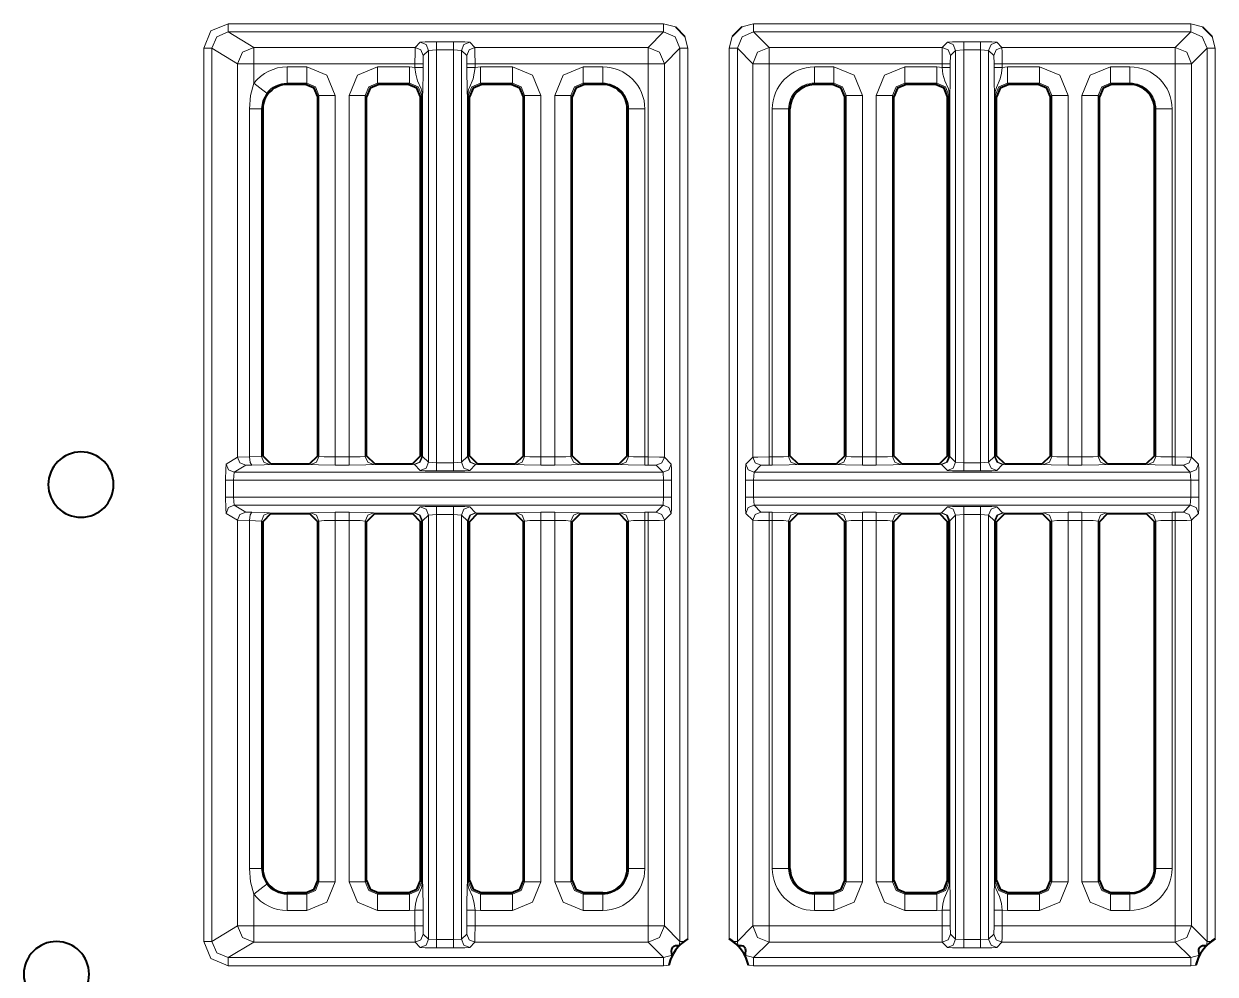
# Model space of a CAD drawing. Header units: millimetres. Extents: x 0 to 2941, y -405 to 1422.
# Drawn here: x 836.1 to 909.1, y 348.2 to 406.4 of the extents above; entities that cross this region are included whole.
import ezdxf

# ---------------------------------------------------------------- set-up
doc = ezdxf.new("R2010")
doc.units = ezdxf.units.MM
doc.layers.add('FINE', color=9, linetype='Continuous')
doc.layers.add('OUTLINE', color=7, linetype='Continuous')

msp = doc.modelspace()

# ---------------------------------------------------------------- linework, layer by layer
at = {"layer": 'FINE', "lineweight": 9}
for p, q in [((848.589, 406.427), (875.254, 406.427)), ((874.31, 404.984), (875.254, 405.928)), ((875.254, 406.427), (875.981, 406.239)), ((880.052, 406.239), (880.779, 406.427)), ((906.61, 404.984), (907.554, 405.928)), ((860.041, 404.984), (860.356, 405.299)), ((861.356, 405.324), (862.382, 405.324)), ((863.381, 405.299), (863.697, 404.984)), ((876.566, 405.655), (876.753, 404.928)), ((879.28, 404.928), (879.468, 405.655)), ((892.336, 404.984), (892.651, 405.299)), ((893.651, 405.324), (894.677, 405.324)), ((908.865, 405.655), (909.053, 404.928)), ((847.089, 350.202), (847.089, 404.929)), ((847.589, 404.929), (847.589, 350.202)), ((849.163, 403.984), (847.589, 404.929)), ((850.163, 404.984), (860.041, 404.984)), ((860.541, 404.484), (860.528, 403.984)), ((861.356, 404.825), (860.856, 404.799)), ((861.356, 404.825), (861.356, 379.532)), ((862.382, 404.825), (861.356, 404.825)), ((862.382, 379.532), (862.382, 404.825)), ((862.882, 404.799), (862.382, 404.825)), ((862.882, 404.799), (862.882, 379.558)), ((863.197, 404.484), (862.882, 404.799)), ((863.21, 403.984), (863.197, 404.484)), ((863.697, 404.984), (874.31, 404.984)), ((876.254, 404.928), (875.31, 403.984)), ((876.254, 350.203), (876.254, 404.928)), ((876.753, 404.928), (876.753, 350.348)), ((879.28, 350.348), (879.28, 404.928)), ((880.723, 403.984), (879.779, 404.928)), ((881.723, 404.984), (892.336, 404.984)), ((892.836, 404.484), (892.823, 403.984)), ((893.651, 404.825), (893.151, 404.799)), ((893.651, 404.825), (893.651, 379.532)), ((894.677, 404.825), (893.651, 404.825)), ((894.677, 379.532), (894.677, 404.825)), ((895.176, 404.799), (894.677, 404.825)), ((895.176, 404.799), (895.176, 379.558)), ((895.492, 404.484), (895.176, 404.799)), ((895.504, 403.984), (895.492, 404.484)), ((909.053, 404.928), (909.053, 350.348)), ((850.163, 403.984), (850.163, 402.786)), ((860.028, 403.984), (850.163, 403.984)), ((852.204, 403.788), (853.401, 403.788)), ((857.736, 403.788), (859.701, 403.788)), ((859.701, 403.788), (860.028, 403.758)), ((860.028, 403.758), (860.028, 403.984)), ((860.528, 403.984), (860.528, 403.758)), ((863.21, 403.758), (863.21, 403.984)), ((863.709, 403.758), (864.036, 403.788)), ((864.036, 403.788), (866.001, 403.788)), ((870.336, 403.788), (871.535, 403.788)), ((874.31, 379.886), (874.31, 403.984)), ((875.31, 403.984), (875.31, 379.873)), ((880.723, 379.873), (880.723, 403.984)), ((892.323, 403.984), (881.723, 403.984)), ((884.499, 403.788), (885.696, 403.788)), ((890.031, 403.788), (891.996, 403.788)), ((891.996, 403.788), (892.323, 403.758)), ((892.323, 403.758), (892.323, 403.984)), ((892.823, 403.984), (892.823, 403.758)), ((895.504, 403.758), (895.504, 403.984)), ((896.004, 403.984), (896.004, 403.758)), ((906.61, 403.984), (896.004, 403.984)), ((896.004, 403.758), (896.331, 403.788)), ((896.331, 403.788), (898.296, 403.788)), ((902.631, 403.788), (903.835, 403.788)), ((853.401, 402.79), (852.204, 402.79)), ((852.204, 402.79), (852.204, 402.708)), ((853.32, 402.708), (853.401, 402.79)), ((859.701, 402.79), (857.736, 402.79)), ((857.736, 402.79), (857.818, 402.708)), ((859.62, 402.708), (859.701, 402.79)), ((864.036, 402.79), (864.118, 402.708)), ((871.535, 402.79), (870.336, 402.79)), ((870.336, 402.79), (870.418, 402.708)), ((871.535, 402.708), (871.535, 402.79)), ((890.031, 402.79), (890.113, 402.708)), ((891.996, 402.79), (890.031, 402.79)), ((891.915, 402.708), (891.996, 402.79)), ((903.835, 402.79), (902.631, 402.79)), ((902.631, 402.79), (902.712, 402.708)), ((903.835, 402.708), (903.835, 402.79)), ((855.149, 402.041), (855.149, 379.886)), ((855.989, 379.886), (855.989, 402.041)), ((860.482, 379.915), (860.482, 402.041)), ((863.239, 379.915), (863.239, 402.041)), ((863.255, 402.041), (863.255, 379.915)), ((863.369, 401.959), (863.287, 402.041)), ((867.749, 402.041), (867.749, 379.886)), ((868.589, 379.886), (868.589, 402.041)), ((869.669, 401.959), (869.588, 402.041)), ((886.445, 402.041), (886.364, 401.959)), ((886.445, 379.923), (886.445, 402.041)), ((887.444, 402.041), (887.444, 379.886)), ((888.284, 379.886), (888.284, 402.041)), ((889.364, 401.959), (889.282, 402.041)), ((889.282, 402.041), (889.282, 379.923)), ((892.745, 402.041), (892.664, 401.959)), ((892.745, 379.923), (892.745, 402.041)), ((892.777, 379.915), (892.777, 402.041)), ((892.794, 402.041), (892.794, 379.915)), ((895.55, 402.041), (895.55, 379.915)), ((895.582, 402.041), (895.582, 379.923)), ((895.664, 401.959), (895.582, 402.041)), ((899.045, 402.041), (898.964, 401.959)), ((899.045, 379.923), (899.045, 402.041)), ((900.043, 402.041), (900.043, 379.886)), ((900.884, 379.886), (900.884, 402.041)), ((901.882, 402.041), (901.882, 379.923)), ((901.964, 401.959), (901.882, 402.041)), ((849.891, 379.885), (849.891, 401.208)), ((850.704, 401.208), (850.619, 401.208)), ((881.919, 379.886), (881.919, 401.208)), ((882.917, 401.208), (882.917, 379.923)), ((882.999, 401.208), (882.917, 401.208)), ((905.416, 401.208), (905.335, 401.208)), ((905.416, 379.923), (905.416, 401.208)), ((849.163, 379.873), (849.891, 379.885)), ((849.891, 379.885), (850.619, 379.921)), ((855.149, 379.886), (855.989, 379.886)), ((856.987, 379.923), (857.069, 379.964)), ((860.45, 379.923), (860.482, 379.915)), ((860.856, 379.558), (861.356, 379.532)), ((861.356, 379.532), (862.382, 379.532)), ((862.382, 379.532), (862.882, 379.558)), ((862.882, 379.558), (863.239, 379.915)), ((863.255, 379.915), (863.287, 379.923)), ((867.749, 379.886), (868.589, 379.886)), ((875.31, 379.873), (875.73, 379.453)), ((880.303, 379.453), (880.723, 379.873)), ((882.917, 379.923), (882.999, 379.964)), ((886.364, 379.964), (886.445, 379.923)), ((887.444, 379.886), (888.284, 379.886)), ((889.282, 379.923), (889.364, 379.964)), ((892.664, 379.964), (892.745, 379.923)), ((892.745, 379.923), (892.777, 379.915)), ((893.151, 379.558), (893.651, 379.532)), ((893.651, 379.532), (894.677, 379.532)), ((894.677, 379.532), (895.176, 379.558)), ((895.55, 379.915), (895.582, 379.923)), ((895.582, 379.923), (895.664, 379.964)), ((898.964, 379.964), (899.045, 379.923)), ((900.043, 379.886), (900.884, 379.886)), ((901.882, 379.923), (901.964, 379.964)), ((905.335, 379.964), (905.416, 379.923)), ((907.61, 379.873), (908.03, 379.453)), ((848.962, 378.953), (848.92, 378.453)), ((850.027, 379.385), (849.663, 379.374)), ((851.204, 379.464), (851.118, 379.421)), ((853.651, 379.423), (853.569, 379.464)), ((855.989, 379.386), (855.149, 379.386)), ((857.569, 379.464), (857.487, 379.423)), ((859.951, 379.423), (859.869, 379.464)), ((859.999, 379.415), (859.951, 379.423)), ((860.356, 379.058), (859.999, 379.415)), ((862.382, 379.033), (861.356, 379.033)), ((863.739, 379.415), (863.381, 379.058)), ((863.787, 379.423), (863.739, 379.415)), ((863.869, 379.464), (863.787, 379.423)), ((866.251, 379.423), (866.169, 379.464)), ((868.589, 379.386), (867.749, 379.386)), ((870.169, 379.464), (870.087, 379.423)), ((872.617, 379.423), (872.535, 379.464)), ((874.31, 379.386), (874.115, 379.386)), ((874.81, 379.373), (874.31, 379.386)), ((875.23, 378.953), (874.81, 379.373)), ((875.255, 378.453), (875.23, 378.953)), ((880.803, 378.953), (880.778, 378.453)), ((881.723, 379.386), (881.223, 379.373)), ((881.919, 379.386), (881.723, 379.386)), ((883.498, 379.464), (883.416, 379.423)), ((885.946, 379.423), (885.864, 379.464)), ((888.284, 379.386), (887.444, 379.386)), ((889.864, 379.464), (889.781, 379.423)), ((892.246, 379.423), (892.164, 379.464)), ((892.294, 379.415), (892.246, 379.423)), ((892.651, 379.058), (892.294, 379.415)), ((894.677, 379.033), (893.651, 379.033)), ((896.033, 379.415), (895.676, 379.058)), ((896.082, 379.423), (896.033, 379.415)), ((896.164, 379.464), (896.082, 379.423)), ((898.546, 379.423), (898.463, 379.464)), ((900.884, 379.386), (900.043, 379.386)), ((902.464, 379.464), (902.381, 379.423)), ((904.917, 379.423), (904.835, 379.464)), ((906.61, 379.386), (906.415, 379.386)), ((907.11, 379.373), (906.61, 379.386)), ((907.53, 378.953), (907.11, 379.373)), ((907.556, 378.453), (907.53, 378.953)), ((848.42, 377.427), (848.42, 378.453)), ((875.255, 378.453), (848.92, 378.453)), ((848.92, 378.453), (848.92, 377.427)), ((875.255, 377.427), (875.255, 378.453)), ((875.755, 378.453), (875.755, 377.427)), ((880.278, 377.427), (880.278, 378.453)), ((907.556, 377.427), (907.556, 378.453)), ((908.055, 378.453), (908.055, 377.427)), ((848.92, 377.427), (875.255, 377.427)), ((848.92, 377.427), (848.962, 376.928)), ((875.23, 376.928), (875.255, 377.427)), ((880.778, 377.427), (907.556, 377.427)), ((880.778, 377.427), (880.803, 376.928)), ((907.53, 376.928), (907.556, 377.427)), ((848.962, 376.928), (849.663, 376.507)), ((875.23, 376.928), (848.962, 376.928)), ((859.999, 376.466), (860.356, 376.823)), ((861.356, 376.848), (862.382, 376.848)), ((863.381, 376.823), (863.739, 376.466)), ((874.81, 376.508), (875.23, 376.928)), ((895.676, 376.823), (896.033, 376.466)), ((849.163, 376.008), (848.463, 376.428)), ((849.891, 375.996), (849.163, 376.008)), ((849.163, 351.147), (849.163, 376.008)), ((849.663, 376.507), (850.027, 376.495)), ((850.619, 375.96), (849.891, 375.996)), ((849.891, 354.672), (849.891, 375.996)), ((850.704, 375.917), (850.619, 375.96)), ((850.619, 375.96), (850.619, 354.672)), ((851.118, 376.46), (851.204, 376.417)), ((853.569, 376.417), (853.651, 376.458)), ((854.15, 375.958), (854.069, 375.917)), ((854.15, 353.84), (854.15, 375.958)), ((855.989, 353.84), (855.989, 375.995)), ((856.987, 375.958), (856.987, 353.84)), ((857.069, 375.917), (856.987, 375.958)), ((857.487, 376.458), (857.569, 376.417)), ((859.869, 376.417), (859.951, 376.458)), ((859.951, 376.458), (859.999, 376.466)), ((860.45, 375.958), (860.369, 375.917)), ((860.482, 375.966), (860.45, 375.958)), ((860.45, 353.84), (860.45, 375.958)), ((860.482, 353.84), (860.482, 375.966)), ((860.856, 376.323), (860.499, 375.966)), ((860.499, 375.966), (860.499, 353.84)), ((861.356, 376.349), (860.856, 376.323)), ((860.856, 350.331), (860.856, 376.323)), ((861.356, 376.349), (861.356, 350.306)), ((862.382, 350.306), (862.382, 376.349)), ((862.882, 376.323), (862.882, 350.331)), ((863.239, 375.966), (862.882, 376.323)), ((863.239, 353.84), (863.239, 375.966)), ((863.255, 375.966), (863.255, 353.84)), ((863.287, 375.958), (863.255, 375.966)), ((863.369, 375.917), (863.287, 375.958)), ((863.287, 375.958), (863.287, 353.84)), ((863.739, 376.466), (863.787, 376.458)), ((863.787, 376.458), (863.869, 376.417)), ((866.169, 376.417), (866.251, 376.458)), ((868.589, 353.84), (868.589, 375.995)), ((870.087, 376.458), (870.169, 376.417)), ((874.115, 376.495), (874.31, 376.495)), ((874.31, 376.495), (874.81, 376.508)), ((875.73, 376.428), (875.31, 376.008)), ((875.31, 376.008), (875.31, 351.147)), ((880.723, 376.008), (880.303, 376.428)), ((880.723, 351.147), (880.723, 376.008)), ((881.223, 376.508), (881.723, 376.495)), ((881.723, 376.495), (881.919, 376.495)), ((881.723, 375.995), (881.723, 351.147)), ((882.917, 375.958), (882.917, 354.672)), ((882.999, 375.917), (882.917, 375.958)), ((883.416, 376.458), (883.498, 376.417)), ((885.864, 376.417), (885.946, 376.458)), ((886.445, 375.958), (886.364, 375.917)), ((886.445, 353.84), (886.445, 375.958)), ((887.444, 376.495), (888.284, 376.495)), ((887.444, 375.995), (887.444, 353.84)), ((888.284, 375.995), (887.444, 375.995)), ((888.284, 353.84), (888.284, 375.995)), ((889.364, 375.917), (889.282, 375.958)), ((889.282, 375.958), (889.282, 353.84)), ((889.781, 376.458), (889.864, 376.417)), ((892.164, 376.417), (892.246, 376.458)), ((892.246, 376.458), (892.294, 376.466)), ((892.777, 375.966), (892.745, 375.958)), ((892.777, 353.84), (892.777, 375.966)), ((893.151, 376.323), (892.794, 375.966)), ((892.794, 375.966), (892.794, 353.84)), ((893.651, 376.349), (893.151, 376.323)), ((893.151, 350.331), (893.151, 376.323)), ((893.651, 376.349), (893.651, 350.306)), ((895.176, 376.323), (894.677, 376.349)), ((895.533, 375.966), (895.176, 376.323)), ((895.176, 376.323), (895.176, 350.331)), ((895.533, 353.84), (895.533, 375.966)), ((895.55, 375.966), (895.55, 353.84)), ((895.582, 375.958), (895.55, 375.966)), ((895.664, 375.917), (895.582, 375.958)), ((895.582, 375.958), (895.582, 353.84)), ((896.033, 376.466), (896.082, 376.458)), ((896.082, 376.458), (896.164, 376.417)), ((898.463, 376.417), (898.546, 376.458)), ((899.045, 375.958), (898.964, 375.917)), ((899.045, 353.84), (899.045, 375.958)), ((900.043, 376.495), (900.884, 376.495)), ((900.043, 375.995), (900.043, 353.84)), ((900.884, 375.995), (900.043, 375.995)), ((900.884, 353.84), (900.884, 375.995)), ((901.882, 375.958), (901.882, 353.84)), ((901.964, 375.917), (901.882, 375.958)), ((902.381, 376.458), (902.464, 376.417)), ((904.835, 376.417), (904.917, 376.458)), ((905.416, 375.958), (905.335, 375.917)), ((905.416, 354.672), (905.416, 375.958)), ((906.415, 376.495), (906.61, 376.495)), ((906.61, 376.495), (907.11, 376.508)), ((908.03, 376.428), (907.61, 376.008)), ((850.619, 354.672), (850.704, 354.672)), ((873.035, 354.672), (873.116, 354.672)), ((882.917, 354.672), (882.999, 354.672)), ((905.335, 354.672), (905.416, 354.672)), ((854.069, 353.921), (854.15, 353.84)), ((856.987, 353.84), (857.069, 353.921)), ((860.369, 353.921), (860.45, 353.84)), ((863.287, 353.84), (863.369, 353.921)), ((866.669, 353.921), (866.75, 353.84)), ((869.588, 353.84), (869.669, 353.921)), ((886.364, 353.921), (886.445, 353.84)), ((889.282, 353.84), (889.364, 353.921)), ((892.664, 353.921), (892.745, 353.84)), ((895.582, 353.84), (895.664, 353.921)), ((898.964, 353.921), (899.045, 353.84)), ((901.882, 353.84), (901.964, 353.921)), ((850.163, 353.095), (850.163, 351.147)), ((852.204, 353.172), (852.204, 353.091)), ((852.204, 353.091), (853.401, 353.091)), ((853.401, 353.091), (853.32, 353.172)), ((857.818, 353.172), (857.736, 353.091)), ((857.736, 353.091), (859.701, 353.091)), ((859.701, 353.091), (859.62, 353.172)), ((866.001, 353.091), (865.92, 353.172)), ((871.535, 353.091), (871.535, 353.172)), ((891.996, 353.091), (891.915, 353.172)), ((896.412, 353.172), (896.331, 353.091)), ((902.712, 353.172), (902.631, 353.091)), ((902.631, 353.091), (903.835, 353.091)), ((903.835, 353.091), (903.835, 353.172)), ((853.401, 352.092), (852.204, 352.092)), ((859.701, 352.092), (857.736, 352.092)), ((860.028, 352.123), (859.701, 352.092)), ((860.028, 351.147), (860.028, 352.123)), ((860.528, 352.123), (860.528, 351.147)), ((863.21, 351.147), (863.21, 352.123)), ((863.709, 352.123), (863.709, 351.147)), ((864.036, 352.092), (863.709, 352.123)), ((871.535, 352.092), (870.336, 352.092)), ((885.696, 352.092), (884.499, 352.092)), ((892.823, 352.123), (892.823, 351.147)), ((895.504, 351.147), (895.504, 352.123)), ((896.331, 352.092), (896.004, 352.123)), ((898.296, 352.092), (896.331, 352.092)), ((903.835, 352.092), (902.631, 352.092)), ((847.589, 350.202), (849.163, 351.147)), ((850.163, 351.147), (860.028, 351.147)), ((860.528, 351.147), (860.541, 350.647)), ((863.197, 350.647), (863.21, 351.147)), ((863.709, 351.147), (874.31, 351.147)), ((875.31, 351.147), (876.254, 350.203)), ((881.723, 351.147), (892.323, 351.147)), ((892.823, 351.147), (892.836, 350.647)), ((895.492, 350.647), (895.504, 351.147)), ((860.541, 350.647), (860.856, 350.331)), ((862.882, 350.331), (863.197, 350.647)), ((892.836, 350.647), (893.151, 350.331)), ((895.176, 350.331), (895.492, 350.647)), ((850.163, 350.147), (848.589, 349.203)), ((860.041, 350.147), (850.163, 350.147)), ((860.356, 349.832), (860.041, 350.147)), ((860.856, 350.331), (861.356, 350.306)), ((862.382, 349.806), (861.356, 349.806)), ((874.31, 350.147), (863.697, 350.147)), ((875.254, 349.203), (874.31, 350.147)), ((876.221, 349.948), (876.254, 350.203)), ((879.779, 350.203), (879.813, 349.948)), ((892.336, 350.147), (881.723, 350.147)), ((892.651, 349.832), (892.336, 350.147)), ((893.151, 350.331), (893.651, 350.306)), ((894.677, 349.806), (893.651, 349.806)), ((908.521, 349.948), (908.554, 350.203)), ((848.589, 349.203), (875.254, 349.203)), ((875.254, 349.203), (875.793, 349.361)), ((880.24, 349.361), (880.779, 349.203)), ((907.554, 349.203), (908.093, 349.361)), ((875.254, 348.703), (848.589, 348.703)), ((875.577, 348.739), (875.254, 348.703)), ((907.877, 348.739), (907.554, 348.703))]:
    msp.add_line(p, q, dxfattribs=at)
for points in [[(847.089, 404.929), (847.529, 405.988), (848.589, 406.427)], [(848.589, 405.928), (847.882, 405.635), (847.589, 404.929)], [(848.589, 405.928), (848.589, 406.078), (848.589, 406.427)], [(875.254, 405.928), (848.589, 405.928), (850.163, 404.984)], [(875.254, 405.928), (875.254, 406.078), (875.254, 406.427)], [(876.254, 404.928), (875.961, 405.635), (875.254, 405.928)], [(880.779, 405.928), (880.072, 405.635), (879.779, 404.928)], [(880.779, 405.928), (880.779, 406.078), (880.779, 406.427)], [(880.779, 406.427), (907.554, 406.427), (908.281, 406.239)], [(907.554, 405.928), (880.779, 405.928), (881.723, 404.984)], [(907.554, 405.928), (907.554, 406.078), (907.554, 406.427)], [(908.554, 404.928), (908.261, 405.635), (907.554, 405.928)], [(860.356, 405.299), (860.658, 405.317), (861.356, 405.324)], [(860.356, 405.299), (860.71, 405.152), (860.856, 404.799)], [(861.356, 405.324), (861.356, 405.173), (861.356, 404.825)], [(862.382, 405.324), (862.382, 405.173), (862.382, 404.825)], [(862.382, 405.324), (863.08, 405.317), (863.381, 405.299)], [(863.381, 405.299), (863.028, 405.152), (862.882, 404.799)], [(892.651, 405.299), (892.953, 405.317), (893.651, 405.324)], [(892.651, 405.299), (893.004, 405.152), (893.151, 404.799)], [(893.651, 405.324), (893.651, 405.173), (893.651, 404.825)], [(894.677, 405.324), (894.677, 405.173), (894.677, 404.825)], [(894.677, 405.324), (895.374, 405.317), (895.676, 405.299)], [(895.676, 405.299), (895.323, 405.152), (895.176, 404.799)], [(895.676, 405.299), (895.991, 404.984), (906.61, 404.984)], [(847.589, 404.929), (847.435, 404.929), (847.089, 404.929)], [(849.163, 403.984), (849.457, 404.691), (850.163, 404.984)], [(850.163, 403.984), (850.163, 404.682), (850.163, 404.984)], [(860.028, 403.984), (860.032, 404.682), (860.041, 404.984)], [(860.041, 404.984), (860.394, 404.837), (860.541, 404.484)], [(860.856, 379.558), (860.856, 404.799), (860.541, 404.484)], [(863.697, 404.984), (863.343, 404.837), (863.197, 404.484)], [(863.697, 404.984), (863.706, 404.682), (863.709, 403.984)], [(874.31, 403.984), (874.31, 404.682), (874.31, 404.984)], [(874.31, 404.984), (875.017, 404.691), (875.31, 403.984)], [(876.753, 404.928), (876.404, 404.928), (876.254, 404.928)], [(879.779, 404.928), (879.629, 404.928), (879.28, 404.928)], [(879.779, 404.928), (879.779, 350.203), (880.723, 351.147)], [(880.723, 403.984), (881.016, 404.691), (881.723, 404.984)], [(881.723, 403.984), (881.723, 404.682), (881.723, 404.984)], [(892.323, 403.984), (892.327, 404.682), (892.336, 404.984)], [(892.336, 404.984), (892.689, 404.837), (892.836, 404.484)], [(892.794, 379.915), (893.151, 379.558), (893.151, 404.799), (892.836, 404.484)], [(895.991, 404.984), (895.638, 404.837), (895.492, 404.484)], [(895.991, 404.984), (896, 404.682), (896.004, 403.984)], [(907.61, 403.984), (907.308, 403.984), (906.61, 403.984), (906.61, 404.682), (906.61, 404.984)], [(906.61, 404.984), (907.317, 404.691), (907.61, 403.984)], [(907.61, 376.008), (907.61, 351.147), (908.554, 350.203), (908.554, 404.928), (907.61, 403.984), (907.61, 379.873)], [(909.053, 404.928), (908.705, 404.928), (908.554, 404.928)], [(848.463, 379.453), (849.163, 379.873), (849.163, 403.984)], [(850.163, 403.984), (849.471, 403.984), (849.163, 403.984)], [(852.204, 403.788), (852.204, 403.1), (852.204, 402.79)], [(853.401, 403.788), (853.401, 403.1), (853.401, 402.79)], [(853.401, 403.788), (854.637, 403.277), (855.149, 402.041)], [(855.989, 402.041), (856.5, 403.277), (857.736, 403.788)], [(857.736, 403.788), (857.736, 403.1), (857.736, 402.79)], [(859.701, 403.788), (859.701, 403.1), (859.701, 402.79)], [(860.028, 403.984), (860.377, 403.984), (860.528, 403.984)], [(860.028, 403.758), (860.377, 403.758), (860.528, 403.758)], [(860.482, 402.041), (860.48, 402.111), (860.471, 402.198), (860.411, 402.437), (860.19, 402.937), (860.078, 403.351), (860.028, 403.758)], [(860.528, 403.758), (860.525, 403.166), (860.516, 402.618), (860.503, 402.21), (860.5, 402.102), (860.499, 402.068), (860.499, 402.041)], [(863.709, 403.984), (863.361, 403.984), (863.21, 403.984)], [(863.709, 403.758), (863.361, 403.758), (863.21, 403.758)], [(863.239, 402.041), (863.239, 402.053), (863.238, 402.081), (863.237, 402.14), (863.236, 402.189), (863.233, 402.263), (863.219, 402.757), (863.212, 403.228), (863.21, 403.758)], [(863.709, 403.758), (863.666, 403.394), (863.589, 403.051), (863.364, 402.533), (863.313, 402.396), (863.284, 402.289), (863.26, 402.144), (863.256, 402.074), (863.255, 402.041)], [(874.31, 403.984), (863.709, 403.984), (863.709, 403.758)], [(864.036, 403.788), (864.036, 403.1), (864.036, 402.79)], [(866.001, 403.788), (866.001, 403.1), (866.001, 402.79)], [(866.001, 403.788), (867.237, 403.277), (867.749, 402.041)], [(868.589, 402.041), (869.1, 403.277), (870.336, 403.788)], [(870.336, 402.79), (870.336, 403.1), (870.336, 403.788)], [(871.535, 402.79), (871.535, 403.1), (871.535, 403.788)], [(874.31, 403.984), (875.008, 403.984), (875.31, 403.984)], [(881.723, 403.984), (881.025, 403.984), (880.723, 403.984)], [(881.723, 403.984), (881.723, 379.886), (881.919, 379.886)], [(884.499, 403.788), (884.499, 403.1), (884.499, 402.79)], [(885.696, 403.788), (885.696, 403.1), (885.696, 402.79)], [(885.696, 403.788), (886.932, 403.277), (887.444, 402.041)], [(888.284, 402.041), (888.795, 403.277), (890.031, 403.788)], [(890.031, 403.788), (890.031, 403.1), (890.031, 402.79)], [(891.996, 403.788), (891.996, 403.1), (891.996, 402.79)], [(892.323, 403.984), (892.672, 403.984), (892.823, 403.984)], [(892.323, 403.758), (892.672, 403.758), (892.823, 403.758)], [(892.777, 402.041), (892.775, 402.111), (892.766, 402.198), (892.706, 402.437), (892.484, 402.937), (892.373, 403.351), (892.323, 403.758)], [(892.823, 403.758), (892.82, 403.166), (892.81, 402.618), (892.797, 402.21), (892.794, 402.102), (892.794, 402.068), (892.794, 402.041)], [(896.004, 403.984), (895.655, 403.984), (895.504, 403.984)], [(896.004, 403.758), (895.655, 403.758), (895.504, 403.758)], [(895.533, 402.041), (895.533, 402.053), (895.533, 402.081), (895.532, 402.14), (895.53, 402.189), (895.528, 402.263), (895.514, 402.757), (895.507, 403.228), (895.504, 403.758)], [(896.004, 403.758), (895.961, 403.394), (895.883, 403.051), (895.658, 402.533), (895.607, 402.396), (895.578, 402.289), (895.555, 402.144), (895.551, 402.074), (895.55, 402.041)], [(896.331, 403.788), (896.331, 403.1), (896.331, 402.79)], [(898.296, 403.788), (898.296, 403.1), (898.296, 402.79)], [(898.296, 403.788), (899.532, 403.277), (900.043, 402.041)], [(900.884, 402.041), (901.395, 403.277), (902.631, 403.788)], [(902.631, 402.79), (902.631, 403.1), (902.631, 403.788)], [(903.835, 402.79), (903.835, 403.1), (903.835, 403.788)], [(906.415, 401.208), (906.415, 379.886), (906.61, 379.886), (906.61, 403.984)], [(849.891, 401.208), (849.962, 402.044), (850.163, 402.786)], [(850.163, 402.786), (850.707, 402.365), (850.953, 402.176)], [(850.953, 402.176), (850.706, 401.721), (850.619, 401.208)], [(854.15, 402.041), (853.932, 402.572), (853.401, 402.79)], [(857.736, 402.79), (857.206, 402.572), (856.987, 402.041)], [(860.45, 402.041), (860.232, 402.572), (859.701, 402.79)], [(864.036, 402.79), (863.506, 402.572), (863.287, 402.041)], [(865.92, 402.708), (866.001, 402.79), (864.036, 402.79)], [(866.75, 402.041), (866.532, 402.572), (866.001, 402.79)], [(870.336, 402.79), (869.806, 402.572), (869.588, 402.041)], [(885.615, 402.708), (885.696, 402.79), (884.499, 402.79), (884.499, 402.708)], [(886.445, 402.041), (886.227, 402.572), (885.696, 402.79)], [(890.031, 402.79), (889.5, 402.572), (889.282, 402.041)], [(892.745, 402.041), (892.527, 402.572), (891.996, 402.79)], [(896.331, 402.79), (895.8, 402.572), (895.582, 402.041)], [(898.215, 402.708), (898.296, 402.79), (896.331, 402.79), (896.412, 402.708)], [(899.045, 402.041), (898.827, 402.572), (898.296, 402.79)], [(902.631, 402.79), (902.1, 402.572), (901.882, 402.041)], [(854.069, 379.964), (854.15, 379.923), (854.15, 402.041), (854.069, 401.959)], [(855.149, 402.041), (854.461, 402.041), (854.15, 402.041)], [(856.987, 402.041), (856.677, 402.041), (855.989, 402.041)], [(857.069, 401.959), (856.987, 402.041), (856.987, 379.923)], [(860.369, 379.964), (860.45, 379.923), (860.45, 402.041), (860.369, 401.959)], [(860.482, 402.041), (860.461, 402.041), (860.45, 402.041)], [(860.482, 402.041), (860.494, 402.041), (860.499, 402.041)], [(860.499, 402.041), (860.499, 379.915), (860.856, 379.558)], [(863.255, 402.041), (863.244, 402.041), (863.239, 402.041)], [(863.287, 402.041), (863.277, 402.041), (863.255, 402.041)], [(863.287, 402.041), (863.287, 379.923), (863.369, 379.964)], [(866.669, 379.964), (866.75, 379.923), (866.75, 402.041), (866.669, 401.959)], [(867.749, 402.041), (867.06, 402.041), (866.75, 402.041)], [(869.588, 402.041), (869.277, 402.041), (868.589, 402.041)], [(869.588, 402.041), (869.588, 379.923), (869.669, 379.964)], [(887.444, 402.041), (886.755, 402.041), (886.445, 402.041)], [(889.282, 402.041), (888.972, 402.041), (888.284, 402.041)], [(892.777, 402.041), (892.756, 402.041), (892.745, 402.041)], [(892.777, 402.041), (892.789, 402.041), (892.794, 402.041)], [(895.176, 379.558), (895.533, 379.915), (895.533, 402.041)], [(895.55, 402.041), (895.538, 402.041), (895.533, 402.041)], [(895.582, 402.041), (895.571, 402.041), (895.55, 402.041)], [(900.043, 402.041), (899.355, 402.041), (899.045, 402.041)], [(901.882, 402.041), (901.572, 402.041), (900.884, 402.041)], [(850.619, 401.208), (850.401, 401.208), (849.891, 401.208)], [(850.619, 401.208), (850.619, 379.921), (850.704, 379.964)], [(873.035, 379.964), (873.116, 379.923), (873.116, 401.208), (873.035, 401.208)], [(873.116, 401.208), (873.426, 401.208), (874.115, 401.208)], [(874.115, 401.208), (874.115, 379.886), (874.31, 379.886)], [(881.919, 401.208), (882.607, 401.208), (882.917, 401.208)], [(906.415, 401.208), (905.726, 401.208), (905.416, 401.208)], [(849.663, 379.374), (849.31, 379.52), (849.163, 379.873)], [(850.027, 379.385), (849.932, 379.536), (849.891, 379.885)], [(851.118, 379.421), (850.765, 379.568), (850.619, 379.921)], [(854.15, 379.923), (854.004, 379.57), (853.651, 379.423)], [(854.15, 379.923), (854.461, 379.897), (855.149, 379.886)], [(855.149, 379.886), (855.149, 379.537), (855.149, 379.386)], [(855.989, 379.886), (856.677, 379.897), (856.987, 379.923)], [(855.989, 379.886), (855.989, 379.537), (855.989, 379.386)], [(856.987, 379.923), (857.134, 379.57), (857.487, 379.423)], [(859.951, 379.423), (860.304, 379.57), (860.45, 379.923)], [(859.999, 379.415), (860.352, 379.562), (860.499, 379.915)], [(859.999, 379.415), (860.34, 379.563), (860.482, 379.915)], [(860.356, 379.058), (860.71, 379.204), (860.856, 379.558)], [(860.482, 379.915), (860.494, 379.915), (860.499, 379.915)], [(861.356, 379.033), (861.356, 379.183), (861.356, 379.532)], [(862.382, 379.033), (862.382, 379.183), (862.382, 379.532)], [(863.381, 379.058), (863.028, 379.204), (862.882, 379.558)], [(863.739, 379.415), (863.385, 379.562), (863.239, 379.915)], [(863.239, 379.915), (863.244, 379.915), (863.255, 379.915)], [(863.739, 379.415), (863.398, 379.563), (863.255, 379.915)], [(863.787, 379.423), (863.434, 379.57), (863.287, 379.923)], [(866.75, 379.923), (866.604, 379.57), (866.251, 379.423)], [(866.75, 379.923), (867.06, 379.897), (867.749, 379.886)], [(867.749, 379.386), (867.749, 379.537), (867.749, 379.886)], [(868.589, 379.886), (869.277, 379.897), (869.588, 379.923)], [(868.589, 379.386), (868.589, 379.537), (868.589, 379.886)], [(870.087, 379.423), (869.734, 379.57), (869.588, 379.923)], [(873.116, 379.923), (872.969, 379.57), (872.617, 379.423)], [(873.116, 379.923), (873.426, 379.897), (874.115, 379.886)], [(874.115, 379.886), (874.115, 379.537), (874.115, 379.386)], [(874.31, 379.386), (874.31, 379.537), (874.31, 379.886)], [(874.31, 379.886), (875.008, 379.882), (875.31, 379.873)], [(874.81, 379.373), (875.163, 379.52), (875.31, 379.873)], [(880.723, 379.873), (881.025, 379.882), (881.723, 379.886)], [(881.223, 379.373), (880.87, 379.52), (880.723, 379.873)], [(881.723, 379.386), (881.723, 379.537), (881.723, 379.886)], [(881.919, 379.886), (882.607, 379.897), (882.917, 379.923)], [(881.919, 379.386), (881.919, 379.537), (881.919, 379.886)], [(883.416, 379.423), (883.064, 379.57), (882.917, 379.923)], [(886.445, 379.923), (886.298, 379.57), (885.946, 379.423)], [(886.445, 379.923), (886.755, 379.897), (887.444, 379.886)], [(887.444, 379.886), (887.444, 379.537), (887.444, 379.386)], [(888.284, 379.886), (888.972, 379.897), (889.282, 379.923)], [(888.284, 379.886), (888.284, 379.537), (888.284, 379.386)], [(889.282, 379.923), (889.429, 379.57), (889.781, 379.423)], [(892.745, 379.923), (892.598, 379.57), (892.246, 379.423)], [(892.777, 379.915), (892.634, 379.563), (892.294, 379.415)], [(892.794, 379.915), (892.647, 379.562), (892.294, 379.415)], [(893.151, 379.558), (893.004, 379.204), (892.651, 379.058)], [(892.777, 379.915), (892.789, 379.915), (892.794, 379.915)], [(893.651, 379.532), (893.651, 379.183), (893.651, 379.033)], [(894.677, 379.532), (894.677, 379.183), (894.677, 379.033)], [(895.176, 379.558), (895.323, 379.204), (895.676, 379.058)], [(895.533, 379.915), (895.68, 379.562), (896.033, 379.415)], [(895.533, 379.915), (895.538, 379.915), (895.55, 379.915)], [(895.55, 379.915), (895.693, 379.563), (896.033, 379.415)], [(895.582, 379.923), (895.729, 379.57), (896.082, 379.423)], [(898.546, 379.423), (898.898, 379.57), (899.045, 379.923)], [(899.045, 379.923), (899.355, 379.897), (900.043, 379.886)], [(900.043, 379.386), (900.043, 379.537), (900.043, 379.886)], [(900.884, 379.886), (901.572, 379.897), (901.882, 379.923)], [(900.884, 379.386), (900.884, 379.537), (900.884, 379.886)], [(902.381, 379.423), (902.029, 379.57), (901.882, 379.923)], [(905.416, 379.923), (905.27, 379.57), (904.917, 379.423)], [(905.416, 379.923), (905.726, 379.897), (906.415, 379.886)], [(906.415, 379.886), (906.415, 379.537), (906.415, 379.386)], [(906.61, 379.386), (906.61, 379.537), (906.61, 379.886)], [(906.61, 379.886), (907.308, 379.882), (907.61, 379.873)], [(907.11, 379.373), (907.463, 379.52), (907.61, 379.873)], [(848.42, 378.453), (848.433, 379.151), (848.463, 379.453)], [(848.962, 378.953), (848.609, 379.1), (848.463, 379.453)], [(849.663, 379.374), (848.962, 378.953), (875.23, 378.953)], [(851.118, 379.421), (850.792, 379.399), (850.027, 379.385)], [(855.149, 379.386), (854.116, 379.397), (853.651, 379.423)], [(857.487, 379.423), (857.021, 379.397), (855.989, 379.386)], [(861.356, 379.033), (860.658, 379.04), (860.356, 379.058)], [(863.381, 379.058), (863.08, 379.04), (862.382, 379.033)], [(867.749, 379.386), (866.716, 379.397), (866.251, 379.423)], [(870.087, 379.423), (869.621, 379.397), (868.589, 379.386)], [(874.115, 379.386), (873.082, 379.397), (872.617, 379.423)], [(875.23, 378.953), (875.583, 379.1), (875.73, 379.453)], [(875.73, 379.453), (875.748, 379.151), (875.755, 378.453)], [(880.278, 378.453), (880.285, 379.151), (880.303, 379.453)], [(880.803, 378.953), (880.45, 379.1), (880.303, 379.453)], [(881.223, 379.373), (880.803, 378.953), (907.53, 378.953)], [(883.416, 379.423), (882.951, 379.397), (881.919, 379.386)], [(887.444, 379.386), (886.411, 379.397), (885.946, 379.423)], [(889.781, 379.423), (889.316, 379.397), (888.284, 379.386)], [(893.651, 379.033), (892.953, 379.04), (892.651, 379.058)], [(895.676, 379.058), (895.374, 379.04), (894.677, 379.033)], [(900.043, 379.386), (899.011, 379.397), (898.546, 379.423)], [(902.381, 379.423), (901.916, 379.397), (900.884, 379.386)], [(906.415, 379.386), (905.382, 379.397), (904.917, 379.423)], [(907.53, 378.953), (907.883, 379.1), (908.03, 379.453)], [(908.03, 379.453), (908.048, 379.151), (908.055, 378.453)], [(848.92, 378.453), (848.574, 378.453), (848.42, 378.453)], [(875.255, 378.453), (875.604, 378.453), (875.755, 378.453)], [(880.778, 378.453), (880.429, 378.453), (880.278, 378.453)], [(907.556, 378.453), (880.778, 378.453), (880.778, 377.427)], [(907.556, 378.453), (907.904, 378.453), (908.055, 378.453)], [(848.92, 377.427), (848.574, 377.427), (848.42, 377.427)], [(848.463, 376.428), (848.433, 376.73), (848.42, 377.427)], [(875.255, 377.427), (875.604, 377.427), (875.755, 377.427)], [(875.755, 377.427), (875.748, 376.73), (875.73, 376.428)], [(880.778, 377.427), (880.429, 377.427), (880.278, 377.427)], [(880.303, 376.428), (880.285, 376.73), (880.278, 377.427)], [(907.556, 377.427), (907.904, 377.427), (908.055, 377.427)], [(908.055, 377.427), (908.048, 376.73), (908.03, 376.428)], [(848.962, 376.928), (848.609, 376.781), (848.463, 376.428)], [(860.356, 376.823), (860.658, 376.841), (861.356, 376.848)], [(860.856, 376.323), (860.71, 376.676), (860.356, 376.823)], [(861.356, 376.349), (861.356, 376.697), (861.356, 376.848)], [(862.382, 376.349), (862.382, 376.697), (862.382, 376.848)], [(862.382, 376.848), (863.08, 376.841), (863.381, 376.823)], [(862.882, 376.323), (863.028, 376.676), (863.381, 376.823)], [(875.23, 376.928), (875.583, 376.781), (875.73, 376.428)], [(880.803, 376.928), (880.45, 376.781), (880.303, 376.428)], [(907.11, 376.508), (907.53, 376.928), (880.803, 376.928), (881.223, 376.508)], [(892.294, 376.466), (892.651, 376.823), (892.953, 376.841), (893.651, 376.848)], [(892.651, 376.823), (893.004, 376.676), (893.151, 376.323)], [(893.651, 376.848), (893.651, 376.697), (893.651, 376.349)], [(893.651, 376.848), (894.677, 376.848), (895.374, 376.841), (895.676, 376.823)], [(894.677, 376.848), (894.677, 376.697), (894.677, 376.349)], [(895.676, 376.823), (895.323, 376.676), (895.176, 376.323)], [(907.53, 376.928), (907.883, 376.781), (908.03, 376.428)], [(849.663, 376.507), (849.31, 376.361), (849.163, 376.008)], [(850.027, 376.495), (849.932, 376.345), (849.891, 375.996)], [(850.027, 376.495), (850.792, 376.482), (851.118, 376.46)], [(851.118, 376.46), (850.765, 376.313), (850.619, 375.96)], [(855.989, 375.995), (855.149, 375.995), (855.149, 353.84), (854.637, 352.604), (853.401, 352.092)], [(853.651, 376.458), (854.116, 376.484), (855.149, 376.495)], [(853.651, 376.458), (854.004, 376.311), (854.15, 375.958)], [(855.149, 375.995), (854.461, 375.984), (854.15, 375.958)], [(855.149, 376.495), (855.149, 376.344), (855.149, 375.995)], [(855.149, 376.495), (855.989, 376.495), (857.021, 376.484), (857.487, 376.458)], [(855.989, 376.495), (855.989, 376.344), (855.989, 375.995)], [(856.987, 375.958), (856.677, 375.984), (855.989, 375.995)], [(857.487, 376.458), (857.134, 376.311), (856.987, 375.958)], [(860.45, 375.958), (860.304, 376.311), (859.951, 376.458)], [(860.499, 375.966), (860.352, 376.319), (859.999, 376.466)], [(860.482, 375.966), (860.34, 376.318), (859.999, 376.466)], [(860.499, 375.966), (860.494, 375.966), (860.482, 375.966)], [(862.882, 376.323), (862.382, 376.349), (861.356, 376.349)], [(863.239, 375.966), (863.385, 376.319), (863.739, 376.466)], [(863.255, 375.966), (863.244, 375.966), (863.239, 375.966)], [(863.255, 375.966), (863.398, 376.318), (863.739, 376.466)], [(863.287, 375.958), (863.434, 376.311), (863.787, 376.458)], [(868.589, 375.995), (867.749, 375.995), (867.749, 353.84), (867.237, 352.604), (866.001, 352.092), (864.036, 352.092)], [(866.251, 376.458), (866.716, 376.484), (867.749, 376.495)], [(866.251, 376.458), (866.604, 376.311), (866.75, 375.958)], [(866.75, 353.84), (866.75, 375.958), (866.669, 375.917)], [(867.749, 375.995), (867.06, 375.984), (866.75, 375.958)], [(867.749, 375.995), (867.749, 376.344), (867.749, 376.495)], [(867.749, 376.495), (868.589, 376.495), (869.621, 376.484), (870.087, 376.458)], [(868.589, 375.995), (868.589, 376.344), (868.589, 376.495)], [(869.588, 375.958), (869.277, 375.984), (868.589, 375.995)], [(869.588, 375.958), (869.734, 376.311), (870.087, 376.458)], [(869.669, 375.917), (869.588, 375.958), (869.588, 353.84)], [(872.535, 376.417), (872.617, 376.458), (873.082, 376.484), (874.115, 376.495)], [(872.617, 376.458), (872.969, 376.311), (873.116, 375.958)], [(873.116, 354.672), (873.116, 375.958), (873.035, 375.917)], [(874.115, 375.995), (873.426, 375.984), (873.116, 375.958)], [(874.115, 376.495), (874.115, 376.344), (874.115, 375.995)], [(874.31, 351.147), (874.31, 375.995), (874.115, 375.995), (874.115, 354.672)], [(874.31, 376.495), (874.31, 376.344), (874.31, 375.995)], [(875.31, 376.008), (875.008, 375.999), (874.31, 375.995)], [(874.81, 376.508), (875.163, 376.361), (875.31, 376.008)], [(881.223, 376.508), (880.87, 376.361), (880.723, 376.008)], [(881.723, 375.995), (881.025, 375.999), (880.723, 376.008)], [(881.723, 376.495), (881.723, 376.344), (881.723, 375.995)], [(881.919, 354.672), (881.919, 375.995), (881.723, 375.995)], [(881.919, 375.995), (881.919, 376.344), (881.919, 376.495)], [(881.919, 376.495), (882.951, 376.484), (883.416, 376.458)], [(882.917, 375.958), (882.607, 375.984), (881.919, 375.995)], [(882.917, 375.958), (883.064, 376.311), (883.416, 376.458)], [(885.946, 376.458), (886.411, 376.484), (887.444, 376.495)], [(885.946, 376.458), (886.298, 376.311), (886.445, 375.958)], [(887.444, 375.995), (886.755, 375.984), (886.445, 375.958)], [(887.444, 376.495), (887.444, 376.344), (887.444, 375.995)], [(888.284, 376.495), (888.284, 376.344), (888.284, 375.995)], [(888.284, 376.495), (889.316, 376.484), (889.781, 376.458)], [(889.282, 375.958), (888.972, 375.984), (888.284, 375.995)], [(889.781, 376.458), (889.429, 376.311), (889.282, 375.958)], [(892.246, 376.458), (892.598, 376.311), (892.745, 375.958)], [(892.294, 376.466), (892.634, 376.318), (892.777, 375.966)], [(892.294, 376.466), (892.647, 376.319), (892.794, 375.966)], [(892.745, 353.84), (892.745, 375.958), (892.664, 375.917)], [(892.794, 375.966), (892.789, 375.966), (892.777, 375.966)], [(894.677, 350.306), (894.677, 376.349), (893.651, 376.349)], [(896.033, 376.466), (895.68, 376.319), (895.533, 375.966)], [(895.55, 375.966), (895.538, 375.966), (895.533, 375.966)], [(896.033, 376.466), (895.693, 376.318), (895.55, 375.966)], [(896.082, 376.458), (895.729, 376.311), (895.582, 375.958)], [(898.546, 376.458), (899.011, 376.484), (900.043, 376.495)], [(899.045, 375.958), (898.898, 376.311), (898.546, 376.458)], [(900.043, 375.995), (899.355, 375.984), (899.045, 375.958)], [(900.043, 375.995), (900.043, 376.344), (900.043, 376.495)], [(900.884, 375.995), (900.884, 376.344), (900.884, 376.495)], [(900.884, 376.495), (901.916, 376.484), (902.381, 376.458)], [(901.882, 375.958), (901.572, 375.984), (900.884, 375.995)], [(901.882, 375.958), (902.029, 376.311), (902.381, 376.458)], [(904.917, 376.458), (905.382, 376.484), (906.415, 376.495)], [(904.917, 376.458), (905.27, 376.311), (905.416, 375.958)], [(906.415, 375.995), (905.726, 375.984), (905.416, 375.958)], [(906.415, 376.495), (906.415, 376.344), (906.415, 375.995)], [(906.61, 351.147), (906.61, 375.995), (906.415, 375.995), (906.415, 354.672)], [(906.61, 376.495), (906.61, 376.344), (906.61, 375.995)], [(907.61, 376.008), (907.308, 375.999), (906.61, 375.995)], [(907.11, 376.508), (907.463, 376.361), (907.61, 376.008)], [(850.619, 354.672), (850.401, 354.672), (849.891, 354.672)], [(850.163, 353.095), (849.959, 353.852), (849.891, 354.672)], [(850.619, 354.672), (850.702, 354.169), (850.953, 353.705)], [(874.115, 354.672), (873.426, 354.672), (873.116, 354.672)], [(882.917, 354.672), (882.607, 354.672), (881.919, 354.672)], [(906.415, 354.672), (905.726, 354.672), (905.416, 354.672)], [(850.953, 353.705), (850.707, 353.516), (850.163, 353.095)], [(853.401, 353.091), (853.932, 353.309), (854.15, 353.84)], [(855.149, 353.84), (854.461, 353.84), (854.15, 353.84)], [(856.987, 353.84), (856.677, 353.84), (855.989, 353.84)], [(857.736, 352.092), (856.5, 352.604), (855.989, 353.84)], [(856.987, 353.84), (857.206, 353.309), (857.736, 353.091)], [(859.701, 353.091), (860.232, 353.309), (860.45, 353.84)], [(860.028, 352.123), (860.071, 352.487), (860.149, 352.83), (860.374, 353.348), (860.425, 353.485), (860.454, 353.591), (860.477, 353.737), (860.482, 353.807), (860.482, 353.84)], [(860.482, 353.84), (860.461, 353.84), (860.45, 353.84)], [(860.499, 353.84), (860.494, 353.84), (860.482, 353.84)], [(860.499, 353.84), (860.499, 353.827), (860.499, 353.8), (860.5, 353.741), (860.502, 353.692), (860.505, 353.618), (860.519, 353.124), (860.526, 352.653), (860.528, 352.123)], [(863.21, 352.123), (863.213, 352.715), (863.222, 353.263), (863.235, 353.671), (863.238, 353.779), (863.239, 353.813), (863.239, 353.84)], [(863.239, 353.84), (863.244, 353.84), (863.255, 353.84)], [(863.255, 353.84), (863.258, 353.769), (863.267, 353.683), (863.327, 353.444), (863.548, 352.943), (863.659, 352.53), (863.709, 352.123)], [(863.287, 353.84), (863.277, 353.84), (863.255, 353.84)], [(863.287, 353.84), (863.506, 353.309), (864.036, 353.091)], [(866.001, 353.091), (866.532, 353.309), (866.75, 353.84)], [(867.749, 353.84), (867.06, 353.84), (866.75, 353.84)], [(868.589, 353.84), (869.277, 353.84), (869.588, 353.84)], [(870.336, 352.092), (869.1, 352.604), (868.589, 353.84)], [(869.588, 353.84), (869.806, 353.309), (870.336, 353.091)], [(885.696, 353.091), (886.227, 353.309), (886.445, 353.84)], [(887.444, 353.84), (886.932, 352.604), (885.696, 352.092)], [(886.445, 353.84), (886.755, 353.84), (887.444, 353.84)], [(889.282, 353.84), (888.972, 353.84), (888.284, 353.84)], [(890.031, 352.092), (888.795, 352.604), (888.284, 353.84)], [(889.282, 353.84), (889.5, 353.309), (890.031, 353.091)], [(891.996, 353.091), (892.527, 353.309), (892.745, 353.84)], [(892.323, 352.123), (892.366, 352.487), (892.444, 352.83), (892.669, 353.348), (892.72, 353.485), (892.749, 353.591), (892.772, 353.737), (892.777, 353.807), (892.777, 353.84)], [(892.777, 353.84), (892.756, 353.84), (892.745, 353.84)], [(892.794, 353.84), (892.789, 353.84), (892.777, 353.84)], [(892.794, 353.84), (892.794, 353.827), (892.794, 353.8), (892.795, 353.741), (892.797, 353.692), (892.799, 353.618), (892.813, 353.124), (892.82, 352.653), (892.823, 352.123)], [(895.504, 352.123), (895.507, 352.715), (895.517, 353.263), (895.53, 353.671), (895.533, 353.779), (895.533, 353.813), (895.533, 353.84)], [(895.533, 353.84), (895.538, 353.84), (895.55, 353.84)], [(895.55, 353.84), (895.552, 353.769), (895.561, 353.683), (895.621, 353.444), (895.843, 352.943), (895.954, 352.53), (896.004, 352.123)], [(895.582, 353.84), (895.571, 353.84), (895.55, 353.84)], [(895.582, 353.84), (895.8, 353.309), (896.331, 353.091)], [(898.296, 353.091), (898.827, 353.309), (899.045, 353.84)], [(900.043, 353.84), (899.532, 352.604), (898.296, 352.092)], [(900.043, 353.84), (899.355, 353.84), (899.045, 353.84)], [(901.882, 353.84), (901.572, 353.84), (900.884, 353.84)], [(902.631, 352.092), (901.395, 352.604), (900.884, 353.84)], [(901.882, 353.84), (902.1, 353.309), (902.631, 353.091)], [(852.204, 353.091), (852.204, 352.781), (852.204, 352.092)], [(853.401, 353.091), (853.401, 352.781), (853.401, 352.092)], [(857.736, 353.091), (857.736, 352.781), (857.736, 352.092)], [(859.701, 353.091), (859.701, 352.781), (859.701, 352.092)], [(864.118, 353.172), (864.036, 353.091), (866.001, 353.091)], [(864.036, 353.091), (864.036, 352.781), (864.036, 352.092)], [(866.001, 353.091), (866.001, 352.781), (866.001, 352.092)], [(870.418, 353.172), (870.336, 353.091), (871.535, 353.091)], [(870.336, 352.092), (870.336, 352.781), (870.336, 353.091)], [(871.535, 352.092), (871.535, 352.781), (871.535, 353.091)], [(884.499, 353.172), (884.499, 353.091), (885.696, 353.091), (885.615, 353.172)], [(884.499, 353.091), (884.499, 352.781), (884.499, 352.092)], [(885.696, 353.091), (885.696, 352.781), (885.696, 352.092)], [(890.113, 353.172), (890.031, 353.091), (891.996, 353.091)], [(890.031, 353.091), (890.031, 352.781), (890.031, 352.092)], [(891.996, 353.091), (891.996, 352.781), (891.996, 352.092)], [(896.331, 353.091), (898.296, 353.091), (898.215, 353.172)], [(896.331, 353.091), (896.331, 352.781), (896.331, 352.092)], [(898.296, 353.091), (898.296, 352.781), (898.296, 352.092)], [(902.631, 352.092), (902.631, 352.781), (902.631, 353.091)], [(903.835, 352.092), (903.835, 352.781), (903.835, 353.091)], [(860.528, 352.123), (860.377, 352.123), (860.028, 352.123)], [(863.21, 352.123), (863.361, 352.123), (863.709, 352.123)], [(892.323, 351.147), (892.323, 352.123), (891.996, 352.092), (890.031, 352.092)], [(892.823, 352.123), (892.672, 352.123), (892.323, 352.123)], [(895.504, 352.123), (895.655, 352.123), (896.004, 352.123)], [(896.004, 352.123), (896.004, 351.147), (906.61, 351.147)], [(850.163, 350.147), (849.457, 350.44), (849.163, 351.147)], [(849.163, 351.147), (849.471, 351.147), (850.163, 351.147)], [(850.163, 350.147), (850.163, 350.449), (850.163, 351.147)], [(860.528, 351.147), (860.377, 351.147), (860.028, 351.147)], [(860.041, 350.147), (860.032, 350.449), (860.028, 351.147)], [(863.21, 351.147), (863.361, 351.147), (863.709, 351.147)], [(863.709, 351.147), (863.706, 350.449), (863.697, 350.147)], [(874.31, 350.147), (874.31, 350.449), (874.31, 351.147)], [(875.31, 351.147), (875.017, 350.44), (874.31, 350.147)], [(875.31, 351.147), (875.008, 351.147), (874.31, 351.147)], [(881.723, 350.147), (881.016, 350.44), (880.723, 351.147)], [(881.723, 351.147), (881.025, 351.147), (880.723, 351.147)], [(881.723, 350.147), (881.723, 350.449), (881.723, 351.147)], [(892.823, 351.147), (892.672, 351.147), (892.323, 351.147)], [(892.336, 350.147), (892.327, 350.449), (892.323, 351.147)], [(895.504, 351.147), (895.655, 351.147), (896.004, 351.147)], [(896.004, 351.147), (896, 350.449), (895.991, 350.147)], [(906.61, 350.147), (906.61, 350.449), (906.61, 351.147)], [(907.61, 351.147), (907.317, 350.44), (906.61, 350.147)], [(907.61, 351.147), (907.308, 351.147), (906.61, 351.147)], [(860.541, 350.647), (860.394, 350.294), (860.041, 350.147)], [(863.197, 350.647), (863.343, 350.294), (863.697, 350.147)], [(892.836, 350.647), (892.689, 350.294), (892.336, 350.147)], [(895.492, 350.647), (895.638, 350.294), (895.991, 350.147)], [(847.589, 350.202), (847.435, 350.202), (847.089, 350.202)], [(848.589, 348.703), (847.529, 349.142), (847.089, 350.202)], [(847.589, 350.202), (847.882, 349.495), (848.589, 349.203)], [(860.856, 350.331), (860.71, 349.978), (860.356, 349.832)], [(861.356, 349.806), (860.658, 349.813), (860.356, 349.832)], [(861.356, 350.306), (862.382, 350.306), (862.882, 350.331)], [(861.356, 350.306), (861.356, 349.957), (861.356, 349.806)], [(862.382, 350.306), (862.382, 349.957), (862.382, 349.806)], [(863.697, 350.147), (863.381, 349.832), (863.08, 349.813), (862.382, 349.806)], [(862.882, 350.331), (863.028, 349.978), (863.381, 349.832)], [(876.531, 350.203), (876.332, 350.203), (876.254, 350.203)], [(879.779, 350.203), (879.701, 350.203), (879.502, 350.203)], [(881.723, 350.147), (880.779, 349.203), (907.554, 349.203), (906.61, 350.147)], [(893.151, 350.331), (893.004, 349.978), (892.651, 349.832)], [(893.651, 349.806), (892.953, 349.813), (892.651, 349.832)], [(893.651, 350.306), (894.677, 350.306), (895.176, 350.331)], [(893.651, 350.306), (893.651, 349.957), (893.651, 349.806)], [(894.677, 350.306), (894.677, 349.957), (894.677, 349.806)], [(895.676, 349.832), (895.374, 349.813), (894.677, 349.806)], [(895.176, 350.331), (895.323, 349.978), (895.676, 349.832)], [(906.61, 350.147), (895.991, 350.147), (895.676, 349.832)], [(908.831, 350.203), (908.632, 350.203), (908.554, 350.203)], [(848.589, 348.703), (848.589, 349.052), (848.589, 349.203)], [(875.254, 348.703), (875.254, 349.052), (875.254, 349.203)], [(880.779, 348.703), (880.779, 349.052), (880.779, 349.203)], [(907.554, 348.703), (907.554, 349.052), (907.554, 349.203)], [(907.554, 348.703), (880.779, 348.703), (880.456, 348.739)]]:
    msp.add_lwpolyline(points, dxfattribs=at)
for points in [[(852.204, 403.788, 0.232236), (850.163, 402.786)], [(874.115, 401.208, 0.414204), (871.535, 403.788)], [(884.499, 403.788, 0.414223), (881.919, 401.208)], [(906.415, 401.208, 0.414204), (903.835, 403.788)], [(852.204, 402.79, 0.232235), (850.953, 402.175)], [(873.116, 401.208, 0.414214), (871.535, 402.79)], [(884.499, 402.79, 0.414214), (882.917, 401.208)], [(905.416, 401.208, 0.41423), (903.835, 402.79)], [(871.535, 353.091, 0.414214), (873.116, 354.672)], [(871.535, 352.093, 0.414204), (874.115, 354.672)], [(881.919, 354.672, 0.414223), (884.499, 352.093)], [(882.917, 354.672, 0.414214), (884.499, 353.091)], [(903.835, 353.091, 0.414198), (905.416, 354.672)], [(903.835, 352.093, 0.414204), (906.415, 354.672)], [(850.953, 353.705, 0.232253), (852.204, 353.091)], [(850.163, 353.095, 0.23223), (852.204, 352.093)]]:
    msp.add_lwpolyline(points, format="xyb", dxfattribs=at)
at = {"layer": 'OUTLINE', "lineweight": 40}
for p, q in [((875.981, 406.239), (876.566, 405.655)), ((880.052, 406.239), (879.468, 405.655)), ((908.281, 406.239), (908.865, 405.655)), ((853.32, 402.708), (852.204, 402.708)), ((865.92, 402.708), (864.118, 402.708)), ((871.535, 402.708), (870.418, 402.708)), ((885.615, 402.708), (884.499, 402.708)), ((891.915, 402.708), (890.113, 402.708)), ((898.215, 402.708), (896.412, 402.708)), ((903.835, 402.708), (902.712, 402.708)), ((854.069, 379.964), (854.069, 401.959)), ((857.069, 379.964), (857.069, 401.959)), ((860.369, 379.964), (860.369, 401.959)), ((863.369, 379.964), (863.369, 401.959)), ((866.669, 379.964), (866.669, 401.959)), ((869.669, 379.964), (869.669, 401.959)), ((886.364, 379.964), (886.364, 401.959)), ((889.364, 379.964), (889.364, 401.959)), ((892.664, 379.964), (892.664, 401.959)), ((895.664, 379.964), (895.664, 401.959)), ((898.964, 379.964), (898.964, 401.959)), ((901.964, 379.964), (901.964, 401.959)), ((850.704, 401.208), (850.704, 379.964)), ((873.035, 379.964), (873.035, 401.208)), ((882.999, 379.964), (882.999, 401.208)), ((905.335, 379.964), (905.335, 401.208)), ((850.704, 379.964), (851.204, 379.464)), ((853.569, 379.464), (854.069, 379.964)), ((857.069, 379.964), (857.569, 379.464)), ((859.869, 379.464), (860.369, 379.964)), ((863.369, 379.964), (863.869, 379.464)), ((866.169, 379.464), (866.669, 379.964)), ((869.669, 379.964), (870.169, 379.464)), ((872.535, 379.464), (873.035, 379.964)), ((882.999, 379.964), (883.498, 379.464)), ((885.864, 379.464), (886.364, 379.964)), ((889.364, 379.964), (889.864, 379.464)), ((892.164, 379.464), (892.664, 379.964)), ((895.664, 379.964), (896.164, 379.464)), ((898.463, 379.464), (898.964, 379.964)), ((901.964, 379.964), (902.464, 379.464)), ((904.835, 379.464), (905.335, 379.964)), ((851.204, 379.464), (853.569, 379.464)), ((857.569, 379.464), (859.869, 379.464)), ((863.869, 379.464), (866.169, 379.464)), ((870.169, 379.464), (872.535, 379.464)), ((883.498, 379.464), (885.864, 379.464)), ((889.864, 379.464), (892.164, 379.464)), ((896.164, 379.464), (898.463, 379.464)), ((902.464, 379.464), (904.835, 379.464)), ((851.204, 376.417), (850.704, 375.917)), ((850.704, 375.917), (850.704, 354.672)), ((851.204, 376.417), (853.569, 376.417)), ((854.069, 375.917), (853.569, 376.417)), ((854.069, 353.921), (854.069, 375.917)), ((857.569, 376.417), (857.069, 375.917)), ((857.069, 353.921), (857.069, 375.917)), ((857.569, 376.417), (859.869, 376.417)), ((860.369, 375.917), (859.869, 376.417)), ((860.369, 353.921), (860.369, 375.917)), ((863.869, 376.417), (863.369, 375.917)), ((863.369, 353.921), (863.369, 375.917)), ((863.869, 376.417), (866.169, 376.417)), ((866.669, 375.917), (866.169, 376.417)), ((866.669, 353.921), (866.669, 375.917)), ((870.169, 376.417), (869.669, 375.917)), ((869.669, 353.921), (869.669, 375.917)), ((870.169, 376.417), (872.535, 376.417)), ((873.035, 375.917), (872.535, 376.417)), ((873.035, 354.672), (873.035, 375.917)), ((883.498, 376.417), (882.999, 375.917)), ((882.999, 354.672), (882.999, 375.917)), ((883.498, 376.417), (885.864, 376.417)), ((889.864, 376.417), (889.364, 375.917)), ((889.364, 353.921), (889.364, 375.917)), ((889.864, 376.417), (892.164, 376.417)), ((892.664, 375.917), (892.164, 376.417)), ((892.664, 353.921), (892.664, 375.917)), ((896.164, 376.417), (895.664, 375.917)), ((895.664, 353.921), (895.664, 375.917)), ((896.164, 376.417), (898.463, 376.417)), ((902.464, 376.417), (901.964, 375.917)), ((901.964, 353.921), (901.964, 375.917)), ((902.464, 376.417), (904.835, 376.417)), ((905.335, 375.917), (904.835, 376.417)), ((905.335, 354.672), (905.335, 375.917)), ((853.32, 353.172), (852.204, 353.172)), ((859.62, 353.172), (857.818, 353.172)), ((865.92, 353.172), (864.118, 353.172)), ((871.535, 353.172), (870.418, 353.172)), ((885.615, 353.172), (884.499, 353.172)), ((891.915, 353.172), (890.113, 353.172)), ((898.215, 353.172), (896.412, 353.172)), ((903.835, 353.172), (902.712, 353.172)), ((876.753, 350.348), (876.531, 350.203)), ((879.502, 350.203), (879.28, 350.348)), ((909.053, 350.348), (908.831, 350.203))]:
    msp.add_line(p, q, dxfattribs=at)
for points in [[(852.204, 402.708, 0.414214), (850.704, 401.208)], [(873.035, 401.208, 0.414214), (871.535, 402.708)], [(884.499, 402.708, 0.414197), (882.999, 401.208)], [(905.335, 401.208, 0.414214), (903.835, 402.708)], [(850.704, 354.672, 0.414214), (852.204, 353.172)], [(871.535, 353.172, 0.414214), (873.035, 354.672)], [(882.999, 354.672, 0.41423), (884.499, 353.172)], [(903.835, 353.172, 0.414214), (905.335, 354.672)], [(876.753, 350.348, 0.207912), (875.578, 348.739)], [(880.456, 348.739, 0.208008), (879.28, 350.348)], [(909.053, 350.348, 0.20796), (907.877, 348.739)]]:
    msp.add_lwpolyline(points, format="xyb", dxfattribs=at)
for points in [[(854.069, 401.959), (853.849, 402.489), (853.32, 402.708)], [(859.62, 402.708), (857.818, 402.708), (857.288, 402.489), (857.069, 401.959)], [(860.369, 401.959), (860.15, 402.489), (859.62, 402.708)], [(864.118, 402.708), (863.588, 402.489), (863.369, 401.959)], [(866.669, 401.959), (866.45, 402.489), (865.92, 402.708)], [(870.418, 402.708), (869.888, 402.489), (869.669, 401.959)], [(886.364, 401.959), (886.144, 402.489), (885.615, 402.708)], [(890.113, 402.708), (889.583, 402.489), (889.364, 401.959)], [(892.664, 401.959), (892.444, 402.489), (891.915, 402.708)], [(896.412, 402.708), (895.883, 402.489), (895.664, 401.959)], [(898.964, 401.959), (898.744, 402.489), (898.215, 402.708)], [(902.712, 402.708), (902.183, 402.489), (901.964, 401.959)], [(886.364, 353.921), (886.364, 375.917), (885.864, 376.417)], [(898.964, 353.921), (898.964, 375.917), (898.463, 376.417)], [(853.32, 353.172), (853.849, 353.392), (854.069, 353.921)], [(857.069, 353.921), (857.288, 353.392), (857.818, 353.172)], [(859.62, 353.172), (860.15, 353.392), (860.369, 353.921)], [(863.369, 353.921), (863.588, 353.392), (864.118, 353.172)], [(865.92, 353.172), (866.45, 353.392), (866.669, 353.921)], [(869.669, 353.921), (869.888, 353.392), (870.418, 353.172)], [(885.615, 353.172), (886.144, 353.392), (886.364, 353.921)], [(889.364, 353.921), (889.583, 353.392), (890.113, 353.172)], [(891.915, 353.172), (892.444, 353.392), (892.664, 353.921)], [(895.664, 353.921), (895.883, 353.392), (896.412, 353.172)], [(898.215, 353.172), (898.744, 353.392), (898.964, 353.921)], [(901.964, 353.921), (902.183, 353.392), (902.712, 353.172)], [(875.793, 349.361), (875.774, 349.435), (875.752, 349.605), (875.762, 349.716), (875.797, 349.811), (875.807, 349.826), (875.811, 349.833), (875.813, 349.836), (875.815, 349.838), (875.817, 349.84), (875.818, 349.843), (875.82, 349.845), (875.823, 349.849), (875.831, 349.858), (875.849, 349.876), (875.888, 349.906), (875.985, 349.945), (876.22, 349.948)], [(876.531, 350.203), (876.36, 350.069), (876.269, 349.99), (876.232, 349.956), (876.221, 349.948)], [(879.813, 349.948), (879.797, 349.96), (879.746, 350.006), (879.612, 350.12), (879.502, 350.203)], [(879.813, 349.948), (879.878, 349.955), (880.024, 349.95), (880.118, 349.921), (880.195, 349.866), (880.207, 349.853), (880.212, 349.846), (880.214, 349.843), (880.216, 349.841), (880.218, 349.839), (880.22, 349.836), (880.222, 349.832), (880.228, 349.825), (880.239, 349.805), (880.258, 349.762), (880.279, 349.664), (880.253, 349.409), (880.24, 349.361)], [(908.093, 349.361), (908.074, 349.435), (908.052, 349.605), (908.062, 349.716), (908.097, 349.811), (908.107, 349.826), (908.111, 349.833), (908.113, 349.836), (908.115, 349.838), (908.117, 349.84), (908.118, 349.843), (908.12, 349.845), (908.123, 349.849), (908.131, 349.858), (908.148, 349.876), (908.188, 349.906), (908.285, 349.945), (908.52, 349.948)], [(908.831, 350.203), (908.66, 350.069), (908.569, 349.99), (908.532, 349.956), (908.521, 349.948)], [(875.793, 349.361), (875.786, 349.341), (875.757, 349.277), (875.689, 349.111), (875.617, 348.892), (875.577, 348.739)], [(880.456, 348.739), (880.39, 348.98), (880.324, 349.164), (880.268, 349.295), (880.246, 349.345), (880.24, 349.361)], [(908.093, 349.361), (908.086, 349.341), (908.057, 349.277), (907.989, 349.111), (907.917, 348.892), (907.877, 348.739)]]:
    msp.add_lwpolyline(points, dxfattribs=at)
for points in [[(841.566, 378.19, 0.414201), (839.567, 380.19, 0.414226), (837.567, 378.19, 0.414226), (839.567, 376.19, 0.414201)], [(836.067, 348.19, 0.414226), (838.067, 346.191, 0.414201), (840.067, 348.19, 0.414201), (838.067, 350.191, 0.414226)]]:
    msp.add_lwpolyline(points, format="xyb", close=True, dxfattribs=at)

doc.saveas('drawing.dxf')
